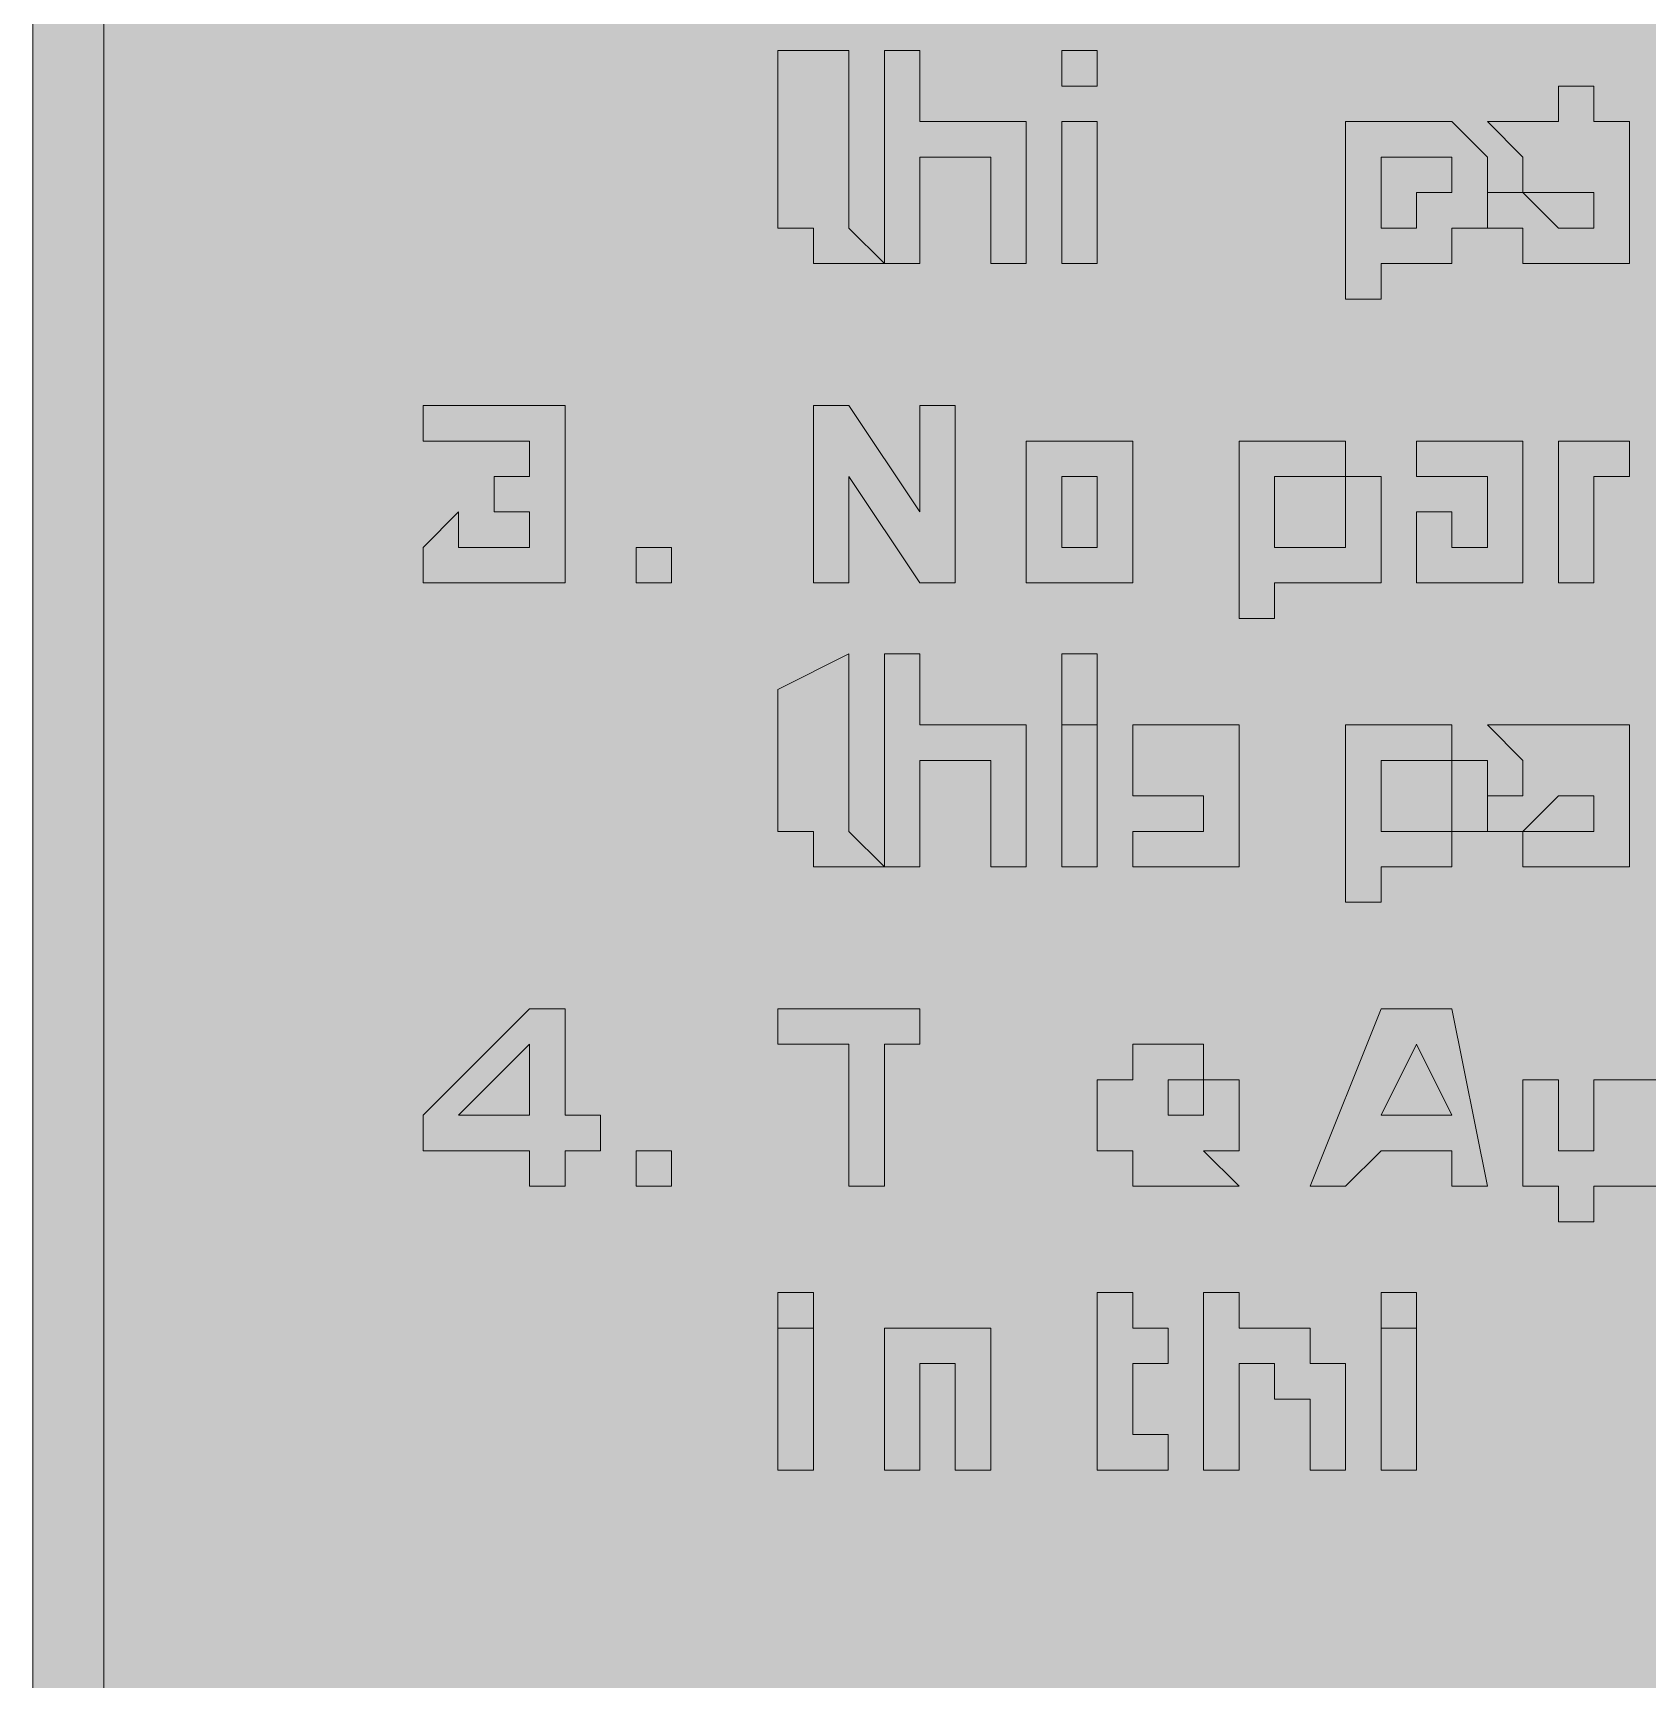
# Model space of a CAD drawing. Header units: metres. Extents: x 104 to 450, y 10 to 263.
# Drawn here: x 104 to 158.6, y 141.7 to 197.4 of the extents above; entities that cross this region are included whole.
import ezdxf

# ---------------------------------------------------------------- set-up
doc = ezdxf.new("R2010")
doc.units = ezdxf.units.M
doc.layers.add('FILL_BLACK_000000', color=7, linetype='Continuous', true_color=0x000000)
doc.layers.add('FILL_WHITE_FFFFFF', color=7, linetype='Continuous', true_color=0xffffff)

msp = doc.modelspace()

# ---------------------------------------------------------------- hatches: boundary and pattern name
at = {"layer": 'FILL_BLACK_000000', "true_color": 0x000000}
h = msp.add_hatch(color=7, dxfattribs=at)
h.dxf.hatch_style = 1
h.paths.add_polyline_path([(103.95, 259.2), (104, 259.6), (104.14, 259.91), (104.55, 260.4), (104.96, 260.89), (105.1, 261.2), (105.15, 261.6), (105.15, 262.8), (106.35, 262.8), (108.75, 262.8), (445.95, 262.8), (448.35, 262.8), (449.55, 261.6), (449.55, 259.2), (449.55, 14.4), (449.53, 13.5), (449.4, 12.6), (449.04, 11.7), (448.35, 10.8), (447.15, 10.8), (447.13, 10.11), (447, 9.75), (446.64, 9.62), (445.95, 9.6), (108.75, 9.6), (107.85, 9.79), (106.95, 10.2), (106.05, 10.61), (105.15, 10.8), (104.96, 11.7), (104.55, 12.6), (104.14, 13.5), (103.95, 14.4), (103.95, 259.2)])
h = msp.add_hatch(color=7, dxfattribs=at)
h.dxf.hatch_style = 1
h.paths.add_polyline_path([(131.55, 193.2), (131.55, 192), (131.55, 190.8), (132.75, 189.6), (131.55, 189.6), (130.35, 189.6), (130.35, 190.8), (129.15, 190.8), (129.15, 193.2), (129.15, 194.4), (129.15, 196.8), (131.55, 196.8), (131.55, 194.4), (131.55, 193.2)])
h = msp.add_hatch(color=7, dxfattribs=at)
h.dxf.hatch_style = 1
h.paths.add_polyline_path([(135.15, 194.4), (136.35, 194.4), (137.55, 194.4), (137.55, 193.2), (137.55, 189.6), (136.35, 189.6), (136.35, 193.2), (135.15, 193.2), (133.95, 193.2), (133.95, 189.6), (132.75, 189.6), (132.75, 196.8), (133.95, 196.8), (133.95, 194.4), (135.15, 194.4)])
h = msp.add_hatch(color=7, dxfattribs=at)
h.dxf.hatch_style = 1
h.paths.add_polyline_path([(138.75, 195.6), (138.75, 196.8), (139.95, 196.8), (139.95, 195.6), (138.75, 195.6)])
h = msp.add_hatch(color=7, dxfattribs=at)
h.dxf.hatch_style = 1
h.paths.add_polyline_path([(157.95, 194.4), (157.95, 193.2), (157.95, 190.8), (157.95, 189.6), (156.75, 189.6), (155.55, 189.6), (154.35, 189.6), (154.35, 190.8), (153.15, 190.8), (153.15, 192), (154.35, 192), (154.35, 193.2), (153.15, 194.4), (154.35, 194.4), (155.55, 194.4), (155.55, 195.6), (156.75, 195.6), (156.75, 194.4), (157.95, 194.4)])
h.paths.add_polyline_path([(155.55, 190.8), (156.75, 190.8), (156.75, 192), (155.55, 192), (154.35, 192), (155.55, 190.8)], flags=16)
h = msp.add_hatch(color=7, dxfattribs=at)
h.dxf.hatch_style = 1
h.paths.add_polyline_path([(138.75, 189.6), (138.75, 194.4), (139.95, 194.4), (139.95, 189.6), (138.75, 189.6)])
h = msp.add_hatch(color=7, dxfattribs=at)
h.dxf.hatch_style = 1
h.paths.add_polyline_path([(148.35, 194.4), (149.55, 194.4), (150.75, 194.4), (151.95, 194.4), (153.15, 193.2), (153.15, 192), (153.15, 190.8), (151.95, 190.8), (151.95, 189.6), (150.75, 189.6), (149.55, 189.6), (149.55, 188.4), (148.35, 188.4), (148.35, 194.4)])
h.paths.add_polyline_path([(150.75, 192), (151.95, 192), (151.95, 193.2), (150.75, 193.2), (149.55, 193.2), (149.55, 192), (149.55, 190.8), (150.75, 190.8), (150.75, 192)], flags=16)
h = msp.add_hatch(color=7, dxfattribs=at)
h.dxf.hatch_style = 1
h.paths.add_polyline_path([(121.95, 181.2), (121.95, 180), (121.95, 178.8), (120.75, 178.8), (119.55, 178.8), (118.35, 178.8), (117.15, 178.8), (117.15, 180), (118.35, 181.2), (118.35, 180), (119.55, 180), (120.75, 180), (120.75, 181.2), (119.55, 181.2), (119.55, 182.4), (120.75, 182.4), (120.75, 183.6), (119.55, 183.6), (118.35, 183.6), (117.15, 183.6), (117.15, 184.8), (118.35, 184.8), (119.55, 184.8), (120.75, 184.8), (121.95, 184.8), (121.95, 183.6), (121.95, 182.4), (121.95, 181.2)])
h = msp.add_hatch(color=7, dxfattribs=at)
h.dxf.hatch_style = 1
h.paths.add_polyline_path([(133.95, 184.8), (135.15, 184.8), (135.15, 178.8), (133.95, 178.8), (131.55, 182.4), (131.55, 178.8), (130.35, 178.8), (130.35, 184.8), (131.55, 184.8), (133.95, 181.2), (133.95, 184.8)])
h = msp.add_hatch(color=7, dxfattribs=at)
h.dxf.hatch_style = 1
h.paths.add_polyline_path([(141.15, 178.8), (139.95, 178.8), (138.75, 178.8), (137.55, 178.8), (137.55, 180), (137.55, 181.2), (137.55, 182.4), (137.55, 183.6), (138.75, 183.6), (139.95, 183.6), (141.15, 183.6), (141.15, 182.4), (141.15, 181.2), (141.15, 180), (141.15, 178.8)])
h.paths.add_polyline_path([(138.75, 182.4), (138.75, 181.2), (138.75, 180), (139.95, 180), (139.95, 181.2), (139.95, 182.4), (138.75, 182.4)], flags=16)
h = msp.add_hatch(color=7, dxfattribs=at)
h.dxf.hatch_style = 1
h.paths.add_polyline_path([(149.55, 181.2), (149.55, 180), (149.55, 178.8), (148.35, 178.8), (147.15, 178.8), (145.95, 178.8), (145.95, 177.6), (144.75, 177.6), (144.75, 183.6), (145.95, 183.6), (147.15, 183.6), (148.35, 183.6), (148.35, 182.4), (149.55, 182.4), (149.55, 181.2)])
h.paths.add_polyline_path([(147.15, 182.4), (145.95, 182.4), (145.95, 181.2), (145.95, 180), (147.15, 180), (148.35, 180), (148.35, 181.2), (148.35, 182.4), (147.15, 182.4)], flags=16)
h = msp.add_hatch(color=7, dxfattribs=at)
h.dxf.hatch_style = 1
h.paths.add_polyline_path([(151.95, 182.4), (150.75, 182.4), (150.75, 183.6), (151.95, 183.6), (153.15, 183.6), (154.35, 183.6), (154.35, 182.4), (154.35, 180), (154.35, 178.8), (153.15, 178.8), (151.95, 178.8), (150.75, 178.8), (150.75, 180), (150.75, 181.2), (151.95, 181.2), (151.95, 180), (153.15, 180), (153.15, 181.2), (153.15, 182.4), (151.95, 182.4)])
h = msp.add_hatch(color=7, dxfattribs=at)
h.dxf.hatch_style = 1
h.paths.add_polyline_path([(155.55, 178.8), (155.55, 183.6), (156.75, 183.6), (157.95, 183.6), (157.95, 182.4), (156.75, 182.4), (156.75, 181.2), (156.75, 178.8), (155.55, 178.8)])
h = msp.add_hatch(color=7, dxfattribs=at)
h.dxf.hatch_style = 1
h.paths.add_polyline_path([(125.55, 178.8), (124.35, 178.8), (124.35, 180), (125.55, 180), (125.55, 178.8)])
h = msp.add_hatch(color=7, dxfattribs=at)
h.dxf.hatch_style = 1
h.paths.add_polyline_path([(131.55, 172.8), (131.55, 170.4), (132.75, 169.2), (131.55, 169.2), (130.35, 169.2), (130.35, 170.4), (129.15, 170.4), (129.15, 172.8), (129.15, 174), (129.15, 175.2), (131.55, 176.4), (131.55, 174), (131.55, 172.8)])
h = msp.add_hatch(color=7, dxfattribs=at)
h.dxf.hatch_style = 1
h.paths.add_polyline_path([(135.15, 174), (136.35, 174), (137.55, 174), (137.55, 172.8), (137.55, 169.2), (136.35, 169.2), (136.35, 171.6), (136.35, 172.8), (135.15, 172.8), (133.95, 172.8), (133.95, 171.6), (133.95, 169.2), (132.75, 169.2), (132.75, 176.4), (133.95, 176.4), (133.95, 174), (135.15, 174)])
h = msp.add_hatch(color=7, dxfattribs=at)
h.dxf.hatch_style = 1
h.paths.add_polyline_path([(138.75, 174), (138.75, 175.2), (138.75, 176.4), (139.95, 176.4), (139.95, 175.2), (139.95, 174), (138.75, 174)])
h = msp.add_hatch(color=7, dxfattribs=at)
h.dxf.hatch_style = 1
h.paths.add_polyline_path([(138.75, 169.2), (138.75, 174), (139.95, 174), (139.95, 169.2), (138.75, 169.2)])
h = msp.add_hatch(color=7, dxfattribs=at)
h.dxf.hatch_style = 1
h.paths.add_polyline_path([(144.75, 170.4), (144.75, 169.2), (143.55, 169.2), (142.35, 169.2), (141.15, 169.2), (141.15, 170.4), (142.35, 170.4), (143.55, 170.4), (143.55, 171.6), (142.35, 171.6), (141.15, 171.6), (141.15, 172.8), (141.15, 174), (142.35, 174), (143.55, 174), (144.75, 174), (144.75, 172.8), (144.75, 171.6), (144.75, 170.4)])
h = msp.add_hatch(color=7, dxfattribs=at)
h.dxf.hatch_style = 1
h.paths.add_polyline_path([(150.75, 169.2), (149.55, 169.2), (149.55, 168), (148.35, 168), (148.35, 174), (149.55, 174), (150.75, 174), (151.95, 174), (151.95, 172.8), (150.75, 172.8), (149.55, 172.8), (149.55, 171.6), (149.55, 170.4), (150.75, 170.4), (151.95, 170.4), (151.95, 169.2), (150.75, 169.2)])
h = msp.add_hatch(color=7, dxfattribs=at)
h.dxf.hatch_style = 1
h.paths.add_polyline_path([(155.55, 174), (156.75, 174), (157.95, 174), (157.95, 172.8), (157.95, 170.4), (157.95, 169.2), (156.75, 169.2), (155.55, 169.2), (154.35, 169.2), (154.35, 170.4), (153.15, 170.4), (153.15, 171.6), (154.35, 171.6), (154.35, 172.8), (153.15, 174), (154.35, 174), (155.55, 174)])
h.paths.add_polyline_path([(155.55, 170.4), (156.75, 170.4), (156.75, 171.6), (155.55, 171.6), (154.35, 170.4), (155.55, 170.4)], flags=16)
h = msp.add_hatch(color=7, dxfattribs=at)
h.dxf.hatch_style = 1
h.paths.add_polyline_path([(153.15, 171.6), (153.15, 170.4), (151.95, 170.4), (151.95, 171.6), (151.95, 172.8), (153.15, 172.8), (153.15, 171.6)])
h = msp.add_hatch(color=7, dxfattribs=at)
h.dxf.hatch_style = 1
h.paths.add_polyline_path([(123.15, 159.6), (121.95, 159.6), (121.95, 158.4), (120.75, 158.4), (120.75, 159.6), (117.15, 159.6), (117.15, 160.8), (120.75, 164.4), (121.95, 164.4), (121.95, 160.8), (123.15, 160.8), (123.15, 159.6)])
h.paths.add_polyline_path([(120.75, 160.8), (120.75, 163.2), (118.35, 160.8), (120.75, 160.8)], flags=16)
h = msp.add_hatch(color=7, dxfattribs=at)
h.dxf.hatch_style = 1
h.paths.add_polyline_path([(132.75, 158.4), (131.55, 158.4), (131.55, 163.2), (129.15, 163.2), (129.15, 164.4), (133.95, 164.4), (133.95, 163.2), (132.75, 163.2), (132.75, 158.4)])
h = msp.add_hatch(color=7, dxfattribs=at)
h.dxf.hatch_style = 1
h.paths.add_polyline_path([(151.95, 159.6), (150.75, 159.6), (149.55, 159.6), (148.35, 158.4), (147.15, 158.4), (149.55, 164.4), (150.75, 164.4), (151.95, 164.4), (153.15, 158.4), (151.95, 158.4), (151.95, 159.6)])
h.paths.add_polyline_path([(149.55, 160.8), (150.75, 160.8), (151.95, 160.8), (150.75, 163.2), (149.55, 160.8)], flags=16)
h = msp.add_hatch(color=7, dxfattribs=at)
h.dxf.hatch_style = 1
h.paths.add_polyline_path([(139.95, 160.8), (139.95, 162), (141.15, 162), (141.15, 163.2), (142.35, 163.2), (143.55, 163.2), (143.55, 162), (144.75, 162), (144.75, 160.8), (144.75, 159.6), (143.55, 159.6), (144.75, 158.4), (143.55, 158.4), (142.35, 158.4), (141.15, 158.4), (141.15, 159.6), (139.95, 159.6), (139.95, 160.8)])
h.paths.add_polyline_path([(142.35, 162), (142.35, 160.8), (143.55, 160.8), (143.55, 162), (142.35, 162)], flags=16)
h = msp.add_hatch(color=7, dxfattribs=at)
h.dxf.hatch_style = 1
h.paths.add_polyline_path([(159.15, 162), (159.15, 158.4), (156.75, 158.4), (156.75, 157.2), (155.55, 157.2), (155.55, 158.4), (154.35, 158.4), (154.35, 159.6), (154.35, 162), (155.55, 162), (155.55, 159.6), (156.75, 159.6), (156.75, 162), (159.15, 162)])
h = msp.add_hatch(color=7, dxfattribs=at)
h.dxf.hatch_style = 1
h.paths.add_polyline_path([(125.55, 158.4), (124.35, 158.4), (124.35, 159.6), (125.55, 159.6), (125.55, 158.4)])
h = msp.add_hatch(color=7, dxfattribs=at)
h.dxf.hatch_style = 1
h.paths.add_polyline_path([(129.15, 153.6), (129.15, 154.8), (130.35, 154.8), (130.35, 153.6), (129.15, 153.6)])
h = msp.add_hatch(color=7, dxfattribs=at)
h.dxf.hatch_style = 1
h.paths.add_polyline_path([(142.35, 153.6), (142.35, 152.4), (141.15, 152.4), (141.15, 150), (142.35, 150), (142.35, 148.8), (141.15, 148.8), (139.95, 148.8), (139.95, 150), (139.95, 152.4), (139.95, 153.6), (139.95, 154.8), (141.15, 154.8), (141.15, 153.6), (142.35, 153.6)])
h = msp.add_hatch(color=7, dxfattribs=at)
h.dxf.hatch_style = 1
h.paths.add_polyline_path([(145.95, 153.6), (147.15, 153.6), (147.15, 152.4), (148.35, 152.4), (148.35, 151.2), (148.35, 148.8), (147.15, 148.8), (147.15, 151.2), (145.95, 151.2), (145.95, 152.4), (144.75, 152.4), (144.75, 151.2), (144.75, 148.8), (143.55, 148.8), (143.55, 154.8), (144.75, 154.8), (144.75, 153.6), (145.95, 153.6)])
h = msp.add_hatch(color=7, dxfattribs=at)
h.dxf.hatch_style = 1
h.paths.add_polyline_path([(149.55, 154.8), (150.75, 154.8), (150.75, 153.6), (149.55, 153.6), (149.55, 154.8)])
h = msp.add_hatch(color=7, dxfattribs=at)
h.dxf.hatch_style = 1
h.paths.add_polyline_path([(129.15, 148.8), (129.15, 153.6), (130.35, 153.6), (130.35, 148.8), (129.15, 148.8)])
h = msp.add_hatch(color=7, dxfattribs=at)
h.dxf.hatch_style = 1
h.paths.add_polyline_path([(135.15, 148.8), (135.15, 151.2), (135.15, 152.4), (133.95, 152.4), (133.95, 151.2), (133.95, 148.8), (132.75, 148.8), (132.75, 153.6), (133.95, 153.6), (135.15, 153.6), (136.35, 153.6), (136.35, 152.4), (136.35, 148.8), (135.15, 148.8)])
h = msp.add_hatch(color=7, dxfattribs=at)
h.dxf.hatch_style = 1
h.paths.add_polyline_path([(149.55, 148.8), (149.55, 153.6), (150.75, 153.6), (150.75, 148.8), (149.55, 148.8)])
at = {"layer": 'FILL_WHITE_FFFFFF', "true_color": 0xffffff}
h = msp.add_hatch(color=7, dxfattribs=at)
h.dxf.hatch_style = 1
h.paths.add_polyline_path([(106.35, 259.2), (106.35, 260.4), (107.06, 261.09), (107.55, 261.45), (108.04, 261.58), (108.75, 261.6), (445.95, 261.6), (447.15, 261.6), (447.15, 260.4), (448.35, 260.4), (448.35, 259.2), (448.35, 14.4), (448.33, 13.69), (448.2, 13.2), (447.84, 12.71), (447.15, 12), (445.95, 12), (108.75, 12), (106.35, 12), (106.35, 14.4), (106.35, 259.2)])

# ---------------------------------------------------------------- linework, layer by layer
at = {"layer": 'FILL_BLACK_000000', "lineweight": 0, "true_color": 0x000000}
msp.add_lwpolyline([(445.95, 9.6), (108.75, 9.6), (107.85, 9.79), (106.95, 10.2), (106.05, 10.61), (105.15, 10.8), (104.96, 11.7), (104.55, 12.6), (104.14, 13.5), (103.95, 14.4), (103.95, 259.2), (104, 259.6), (104.14, 259.91), (104.55, 260.4), (104.96, 260.89), (105.1, 261.2), (105.15, 261.6), (105.15, 262.8), (106.35, 262.8), (108.75, 262.8), (445.95, 262.8)], dxfattribs=at)
for points in [[(131.55, 193.2), (131.55, 192), (131.55, 190.8), (132.75, 189.6), (131.55, 189.6), (130.35, 189.6), (130.35, 190.8), (129.15, 190.8), (129.15, 193.2), (129.15, 194.4), (129.15, 196.8), (131.55, 196.8), (131.55, 194.4)], [(135.15, 194.4), (136.35, 194.4), (137.55, 194.4), (137.55, 193.2), (137.55, 189.6), (136.35, 189.6), (136.35, 193.2), (135.15, 193.2), (133.95, 193.2), (133.95, 189.6), (132.75, 189.6), (132.75, 196.8), (133.95, 196.8), (133.95, 194.4)], [(138.75, 195.6), (138.75, 196.8), (139.95, 196.8), (139.95, 195.6)], [(157.95, 194.4), (157.95, 193.2), (157.95, 190.8), (157.95, 189.6), (156.75, 189.6), (155.55, 189.6), (154.35, 189.6), (154.35, 190.8), (153.15, 190.8), (153.15, 192), (154.35, 192), (154.35, 193.2), (153.15, 194.4), (154.35, 194.4), (155.55, 194.4), (155.55, 195.6), (156.75, 195.6), (156.75, 194.4)], [(138.75, 189.6), (138.75, 194.4), (139.95, 194.4), (139.95, 189.6)], [(148.35, 194.4), (149.55, 194.4), (150.75, 194.4), (151.95, 194.4), (153.15, 193.2), (153.15, 192), (153.15, 190.8), (151.95, 190.8), (151.95, 189.6), (150.75, 189.6), (149.55, 189.6), (149.55, 188.4), (148.35, 188.4)], [(150.75, 192), (151.95, 192), (151.95, 193.2), (150.75, 193.2), (149.55, 193.2), (149.55, 192), (149.55, 190.8), (150.75, 190.8)], [(155.55, 190.8), (156.75, 190.8), (156.75, 192), (155.55, 192), (154.35, 192)], [(121.95, 181.2), (121.95, 180), (121.95, 178.8), (120.75, 178.8), (119.55, 178.8), (118.35, 178.8), (117.15, 178.8), (117.15, 180), (118.35, 181.2), (118.35, 180), (119.55, 180), (120.75, 180), (120.75, 181.2), (119.55, 181.2), (119.55, 182.4), (120.75, 182.4), (120.75, 183.6), (119.55, 183.6), (118.35, 183.6), (117.15, 183.6), (117.15, 184.8), (118.35, 184.8), (119.55, 184.8), (120.75, 184.8), (121.95, 184.8), (121.95, 183.6), (121.95, 182.4)], [(133.95, 184.8), (135.15, 184.8), (135.15, 178.8), (133.95, 178.8), (131.55, 182.4), (131.55, 178.8), (130.35, 178.8), (130.35, 184.8), (131.55, 184.8), (133.95, 181.2)], [(141.15, 178.8), (139.95, 178.8), (138.75, 178.8), (137.55, 178.8), (137.55, 180), (137.55, 181.2), (137.55, 182.4), (137.55, 183.6), (138.75, 183.6), (139.95, 183.6), (141.15, 183.6), (141.15, 182.4), (141.15, 181.2), (141.15, 180)], [(149.55, 181.2), (149.55, 180), (149.55, 178.8), (148.35, 178.8), (147.15, 178.8), (145.95, 178.8), (145.95, 177.6), (144.75, 177.6), (144.75, 183.6), (145.95, 183.6), (147.15, 183.6), (148.35, 183.6), (148.35, 182.4), (149.55, 182.4)], [(151.95, 182.4), (150.75, 182.4), (150.75, 183.6), (151.95, 183.6), (153.15, 183.6), (154.35, 183.6), (154.35, 182.4), (154.35, 180), (154.35, 178.8), (153.15, 178.8), (151.95, 178.8), (150.75, 178.8), (150.75, 180), (150.75, 181.2), (151.95, 181.2), (151.95, 180), (153.15, 180), (153.15, 181.2), (153.15, 182.4)], [(155.55, 178.8), (155.55, 183.6), (156.75, 183.6), (157.95, 183.6), (157.95, 182.4), (156.75, 182.4), (156.75, 181.2), (156.75, 178.8)], [(138.75, 182.4), (138.75, 181.2), (138.75, 180), (139.95, 180), (139.95, 181.2), (139.95, 182.4)], [(147.15, 182.4), (145.95, 182.4), (145.95, 181.2), (145.95, 180), (147.15, 180), (148.35, 180), (148.35, 181.2), (148.35, 182.4)], [(125.55, 178.8), (124.35, 178.8), (124.35, 180), (125.55, 180)], [(131.55, 172.8), (131.55, 170.4), (132.75, 169.2), (131.55, 169.2), (130.35, 169.2), (130.35, 170.4), (129.15, 170.4), (129.15, 172.8), (129.15, 174), (129.15, 175.2), (131.55, 176.4), (131.55, 174)], [(135.15, 174), (136.35, 174), (137.55, 174), (137.55, 172.8), (137.55, 169.2), (136.35, 169.2), (136.35, 171.6), (136.35, 172.8), (135.15, 172.8), (133.95, 172.8), (133.95, 171.6), (133.95, 169.2), (132.75, 169.2), (132.75, 176.4), (133.95, 176.4), (133.95, 174)], [(138.75, 174), (138.75, 175.2), (138.75, 176.4), (139.95, 176.4), (139.95, 175.2), (139.95, 174)], [(138.75, 169.2), (138.75, 174), (139.95, 174), (139.95, 169.2)], [(144.75, 170.4), (144.75, 169.2), (143.55, 169.2), (142.35, 169.2), (141.15, 169.2), (141.15, 170.4), (142.35, 170.4), (143.55, 170.4), (143.55, 171.6), (142.35, 171.6), (141.15, 171.6), (141.15, 172.8), (141.15, 174), (142.35, 174), (143.55, 174), (144.75, 174), (144.75, 172.8), (144.75, 171.6)], [(150.75, 169.2), (149.55, 169.2), (149.55, 168), (148.35, 168), (148.35, 174), (149.55, 174), (150.75, 174), (151.95, 174), (151.95, 172.8), (150.75, 172.8), (149.55, 172.8), (149.55, 171.6), (149.55, 170.4), (150.75, 170.4), (151.95, 170.4), (151.95, 169.2)], [(155.55, 174), (156.75, 174), (157.95, 174), (157.95, 172.8), (157.95, 170.4), (157.95, 169.2), (156.75, 169.2), (155.55, 169.2), (154.35, 169.2), (154.35, 170.4), (153.15, 170.4), (153.15, 171.6), (154.35, 171.6), (154.35, 172.8), (153.15, 174), (154.35, 174)], [(153.15, 171.6), (153.15, 170.4), (151.95, 170.4), (151.95, 171.6), (151.95, 172.8), (153.15, 172.8)], [(155.55, 170.4), (156.75, 170.4), (156.75, 171.6), (155.55, 171.6), (154.35, 170.4)], [(123.15, 159.6), (121.95, 159.6), (121.95, 158.4), (120.75, 158.4), (120.75, 159.6), (117.15, 159.6), (117.15, 160.8), (120.75, 164.4), (121.95, 164.4), (121.95, 160.8), (123.15, 160.8)], [(132.75, 158.4), (131.55, 158.4), (131.55, 163.2), (129.15, 163.2), (129.15, 164.4), (133.95, 164.4), (133.95, 163.2), (132.75, 163.2)], [(151.95, 159.6), (150.75, 159.6), (149.55, 159.6), (148.35, 158.4), (147.15, 158.4), (149.55, 164.4), (150.75, 164.4), (151.95, 164.4), (153.15, 158.4), (151.95, 158.4)], [(120.75, 160.8), (120.75, 163.2), (118.35, 160.8)], [(139.95, 160.8), (139.95, 162), (141.15, 162), (141.15, 163.2), (142.35, 163.2), (143.55, 163.2), (143.55, 162), (144.75, 162), (144.75, 160.8), (144.75, 159.6), (143.55, 159.6), (144.75, 158.4), (143.55, 158.4), (142.35, 158.4), (141.15, 158.4), (141.15, 159.6), (139.95, 159.6)], [(149.55, 160.8), (150.75, 160.8), (151.95, 160.8), (150.75, 163.2)], [(142.35, 162), (142.35, 160.8), (143.55, 160.8), (143.55, 162)], [(159.15, 162), (159.15, 158.4), (156.75, 158.4), (156.75, 157.2), (155.55, 157.2), (155.55, 158.4), (154.35, 158.4), (154.35, 159.6), (154.35, 162), (155.55, 162), (155.55, 159.6), (156.75, 159.6), (156.75, 162)], [(125.55, 158.4), (124.35, 158.4), (124.35, 159.6), (125.55, 159.6)], [(129.15, 153.6), (129.15, 154.8), (130.35, 154.8), (130.35, 153.6)], [(142.35, 153.6), (142.35, 152.4), (141.15, 152.4), (141.15, 150), (142.35, 150), (142.35, 148.8), (141.15, 148.8), (139.95, 148.8), (139.95, 150), (139.95, 152.4), (139.95, 153.6), (139.95, 154.8), (141.15, 154.8), (141.15, 153.6)], [(145.95, 153.6), (147.15, 153.6), (147.15, 152.4), (148.35, 152.4), (148.35, 151.2), (148.35, 148.8), (147.15, 148.8), (147.15, 151.2), (145.95, 151.2), (145.95, 152.4), (144.75, 152.4), (144.75, 151.2), (144.75, 148.8), (143.55, 148.8), (143.55, 154.8), (144.75, 154.8), (144.75, 153.6)], [(149.55, 154.8), (150.75, 154.8), (150.75, 153.6), (149.55, 153.6)], [(129.15, 148.8), (129.15, 153.6), (130.35, 153.6), (130.35, 148.8)], [(135.15, 148.8), (135.15, 151.2), (135.15, 152.4), (133.95, 152.4), (133.95, 151.2), (133.95, 148.8), (132.75, 148.8), (132.75, 153.6), (133.95, 153.6), (135.15, 153.6), (136.35, 153.6), (136.35, 152.4), (136.35, 148.8)], [(149.55, 148.8), (149.55, 153.6), (150.75, 153.6), (150.75, 148.8)]]:
    msp.add_lwpolyline(points, close=True, dxfattribs=at)
at = {"layer": 'FILL_WHITE_FFFFFF', "lineweight": 0, "true_color": 0x000000}
msp.add_lwpolyline([(106.35, 259.2), (106.35, 260.4), (107.06, 261.09), (107.55, 261.45), (108.04, 261.58), (108.75, 261.6), (445.95, 261.6), (447.15, 261.6), (447.15, 260.4), (448.35, 260.4), (448.35, 259.2), (448.35, 14.4), (448.33, 13.69), (448.2, 13.2), (447.84, 12.71), (447.15, 12), (445.95, 12), (108.75, 12), (106.35, 12), (106.35, 14.4)], close=True, dxfattribs=at)

doc.saveas('drawing.dxf')
